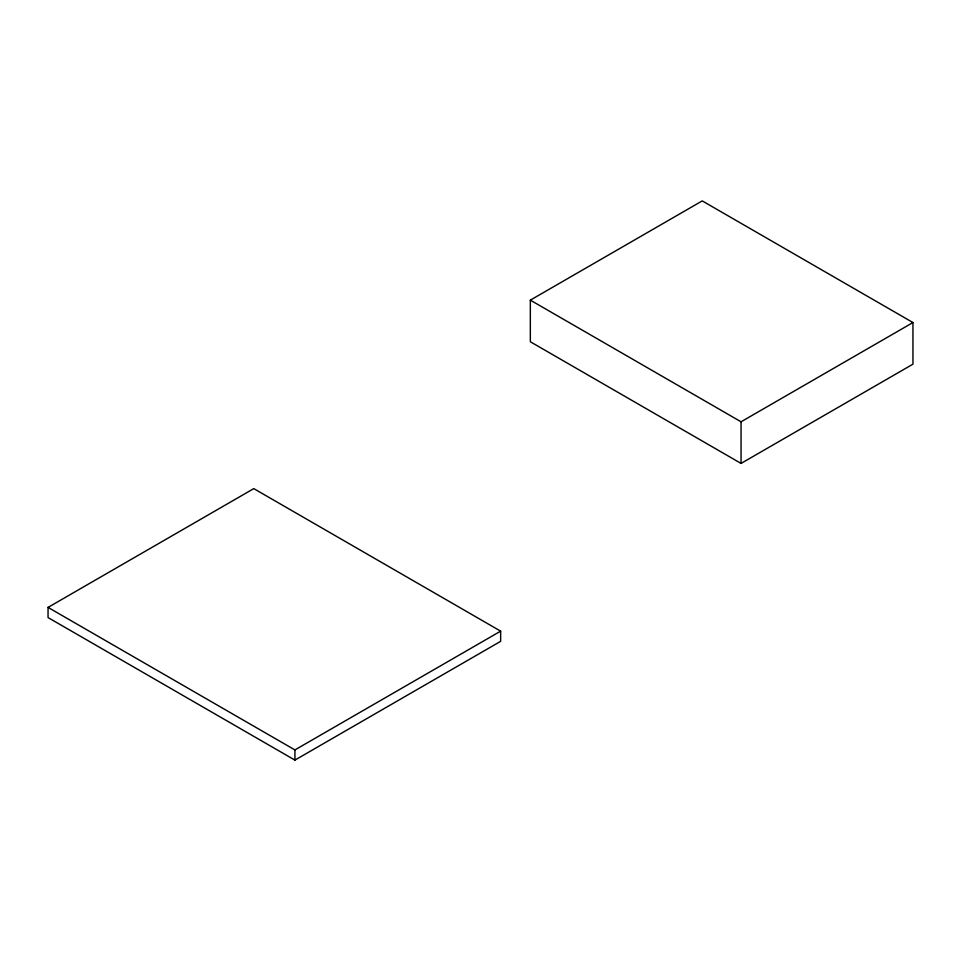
<?xml version="1.0" encoding="UTF-8"?>
<svg xmlns="http://www.w3.org/2000/svg" width="961" height="961" viewBox="0 0 961 961"><rect width="100%" height="100%" fill="white"/><g stroke="black" fill="none" stroke-linecap="round" stroke-linejoin="round"><path stroke-width="1.44" d="M530.34 300.144L702.239 200.897L912.95 322.548L912.95 364.171L741.051 463.418L530.34 341.756L530.34 300.144L741.051 421.795L912.95 322.548M48.05 607.4L253.776 488.62L500.645 631.149L500.645 641.335L294.919 760.103L48.05 617.575L48.05 607.4L294.919 749.928L500.645 631.149M741.051 421.795L741.051 463.418M294.919 749.928L294.919 760.103"/></g></svg>
